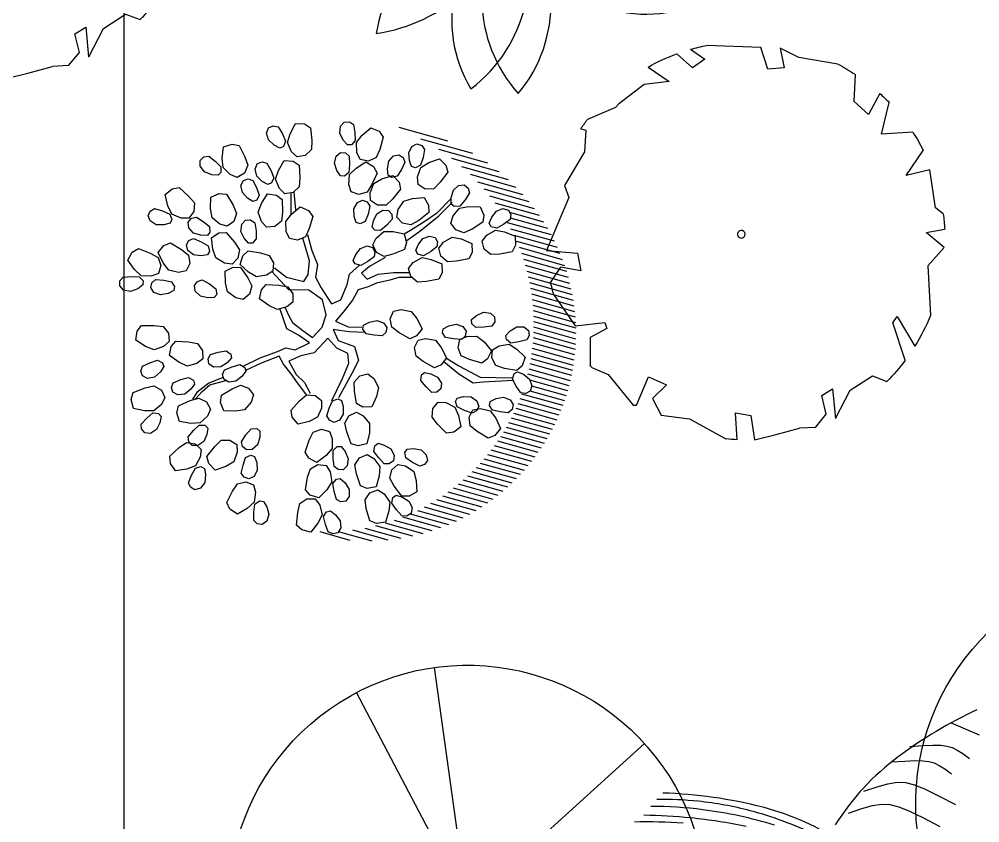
# Model space of a CAD drawing. Extents: x -809667 to 586099, y 3084146 to 3634412.
# Drawn here: x 381283.611 to 381287.028, y 3086182.908 to 3086185.769 of the extents above; entities that cross this region are included whole.
import ezdxf

# ---------------------------------------------------------------- set-up
doc = ezdxf.new("R2010")
doc.units = 0
doc.header["$LTSCALE"] = 0.5
doc.linetypes.add('CONTINOUS', pattern=[0])
doc.layers.get('0').update_dxf_attribs({"linetype": 'CONTINUOUS'})
for name, color, linetype in [('A-S-TREE', 95, 'CONTINUOUS'), ('DIM-箱柜', 3, 'CONTINUOUS'), ('TREE', 3, 'CONTINUOUS'), ('文字', 7, 'CONTINUOUS'), ('树', 3, 'CONTINUOUS'), ('树木', 94, 'CONTINUOUS')]:
    doc.layers.add(name, color=color, linetype=linetype)

# ---------------------------------------------------------------- blocks, each defined once
blk = doc.blocks.new('A$C46A015EA')
at = {"layer": '树', "color": 0, "linetype": 'Continuous'}
for centre, radius, start, end in [((1.328, 4.096), 1.969, 227.5644, 31.3305), ((0.798, 3.475), 1.995, 251.8163, 53.749), ((3.771, 4.188), 2.005, 153.4396, 313.5861), ((4.101, 3.626), 1.85, 126.1691, 303.0486), ((2.09, 4.411), 1.899, 199.3601, 10.491), ((4.644, 2.796), 2.077, 109.3184, 262.8778), ((0.796, 2.582), 1.783, 359.791, 92.4715), ((2.814, 4.682), 2.119, 188.6399, 263.6226), ((0.762, 1.899), 1.939, 297.0245, 103.8489), ((1.257, 1.36), 1.796, 310.7789, 134.4149), ((3.957, 1.204), 1.944, 51.9802, 218.2571), ((3.546, 0.815), 2.009, 38.8778, 198.6816), ((2.13, 0.326), 2.294, 10.2667, 147.1518)]:
    blk.add_arc(centre, radius, start, end, dxfattribs=at)
blk = doc.blocks.new('TREE1')
at = {"layer": 'A-S-TREE', "color": 0}
for p, q in [((-50, 23), (36, 4021)), ((-50, 23), (-3120, 2586)), ((-49, 22), (-3255, -2371)), ((-49, 23), (-2621, -3042)), ((-50, 23), (629, -3920)), ((-50, 23), (3590, -1636)), ((-50, 23), (3937, -304))]:
    blk.add_line(p, q, dxfattribs=at)
blk.add_ellipse((-50, 22), major_axis=(4000, 0), ratio=1, dxfattribs=at)
blk = doc.blocks.new('T-7')
at = {"layer": 'TREE', "color": 8, "ltscale": 200, "xscale": 0.4020618556701031, "yscale": 0.4020618556701031, "zscale": 0.4020618556701031, "rotation": 199.2879054791862}
blk.add_blockref('TREE1', (4.1, 110.4), dxfattribs=at)
blk = doc.blocks.new('*E54')
at = {"layer": 'TREE', "color": 0}
blk.add_ellipse((-2.37, 3.565), major_axis=(2.696, 1.394), ratio=1, start_param=0.518575, end_param=0.519414, dxfattribs=at)
blk = doc.blocks.new('A$C4C586FE1')
at = {"layer": 'TREE', "color": 0}
for p, q in [((1294, 2743), (1192.9, 2818.9)), ((1417.9, 2836.2), (1388.9, 2616.6)), ((1786.8, 2659.7), (1417.9, 2836.2)), ((1100.1, 2800.7), (873.4, 2660.3)), ((1261.1, 2599.4), (1294, 2743)), ((1875, 2685.7), (1786.8, 2659.7)), ((2107.7, 2532.3), (1875, 2685.7)), ((873.4, 2660.3), (885.1, 2448.8)), ((1388.9, 2616.6), (1261.1, 2599.4)), ((570, 2555.2), (514.1, 2441.5)), ((785.3, 2557.2), (585.3, 2566.4)), ((841.8, 2435.9), (785.3, 2557.2)), ((2260.8, 2515.8), (2107.7, 2532.3)), ((2272.6, 2551), (2260.8, 2515.8)), ((2410.9, 2296.6), (2336, 2500.2)), ((514.1, 2441.5), (288.4, 2275.8)), ((885.1, 2448.8), (841.8, 2435.9)), ((288.4, 2275.8), (287.5, 2250.5)), ((2434.2, 2275.2), (2410.9, 2296.6)), ((2564.8, 2085.9), (2434.2, 2275.2)), ((287.5, 2250.5), (483.5, 2157.2)), ((329.8, 2135.9), (208.1, 2079)), ((422.4, 2031.4), (329.8, 2135.9)), ((483.5, 2157.2), (422.4, 2031.4)), ((208.1, 2079), (170.6, 1878.4)), ((2577.2, 1905.4), (2564.8, 2085.9)), ((2688, 2051.3), (2577.2, 1905.4)), ((170.6, 1878.4), (15.6, 1628.2)), ((2666.2, 1735.2), (2771.9, 1843.1)), ((2724.5, 1645.7), (2666.2, 1735.2)), ((2799.1, 1743.9), (2724.5, 1645.7)), ((2787.7, 1243.8), (2821.3, 1628.8)), ((5.9, 1547.3), (197.8, 1550.3)), ((197.8, 1550.3), (173.3, 1443)), ((173.3, 1443), (0, 1424.7)), ((0, 1424.7), (27, 1278.9)), ((27, 1278.9), (66.8, 1102)), ((2631.6, 1201.9), (2787.7, 1243.8)), ((2635, 1085.7), (2631.6, 1201.9)), ((67, 987.7), (66.8, 1102)), ((2775.3, 1105.3), (2635, 1085.7)), ((2702, 977.7), (2775.3, 1105.3)), ((67, 987.7), (157.2, 906.4)), ((2642.7, 701.9), (2702, 977.7)), ((157.2, 906.4), (291.2, 931.2)), ((291.2, 931.2), (334.9, 852.4)), ((334.9, 852.4), (122.2, 842.3)), ((122.7, 841.2), (319.7, 727.5)), ((319.7, 727.5), (413.9, 564.3)), ((413.9, 564.3), (369.3, 463.8)), ((2274.5, 500.5), (2371.1, 598.9)), ((2371.1, 598.9), (2562.8, 580.2)), ((2418.9, 412.8), (2274.5, 500.5)), ((2129.9, 415.1), (2351.7, 350.2)), ((2132, 192.5), (2129.9, 415.1)), ((513.2, 326.3), (782.8, 401.8)), ((827.4, 368.4), (609.7, 253.1)), ((782.8, 401.8), (827.4, 368.4)), ((1825.7, 254.4), (1999.5, 124.4)), ((1858.7, 85.1), (1825.7, 254.4)), ((1175.5, 133.3), (821.4, 131.7)), ((1175.5, 133.3), (1301.7, 9.6)), ((1301.7, 9.6), (1413.5, 131.8)), ((1413.5, 131.8), (1432.3, 0)), ((1587.1, 58.5), (1858.7, 85.1)), ((1540.1, 5.2), (1587.1, 58.5))]:
    blk.add_line(p, q, dxfattribs=at)
at = {"layer": 'TREE', "color": 0, "extrusion": (0, 0, -1)}
for major_axis, start_param, end_param in [((1003, 1003), -1.011805, -0.945114), ((1003, 1003), -1.426629, -1.413216), ((1003, 1003), -0.139248, -0.081961), ((839.1, 1143.7), 0.475418, 0.633835), ((1003, 1003), 0.553886, 0.636541), ((1003, 1003), 4.017991, 4.075425), ((1003, 1003), 1.314933, 1.417635), ((839.5, 1143.4), 3.200433, 3.340883), ((1003, 1003), 1.573401, 1.638153), ((839.3, 1143.5), 2.942836, 3.115157), ((1003, 1003), 1.829101, 1.934165), ((1003, 1003), 2.270337, 2.346427)]:
    blk.add_ellipse((1418.5, 1418.4), major_axis=major_axis, ratio=1, start_param=start_param, end_param=end_param, dxfattribs=at)
at = {"layer": 'TREE', "color": 0, "linetype": 'Continuous'}
for start_param, end_param in [(0.01341, 3.155003), (3.155003, 6.296595)]:
    blk.add_ellipse((1466.4, 1447.2), major_axis=(19.2, 19.2), ratio=1, start_param=start_param, end_param=end_param, dxfattribs=at)
at = {"layer": 'TREE', "color": 8, "linetype": 'CONTINOUS', "extrusion": (0, 0, -1), "xscale": 467.4085850556439, "yscale": 467.4085850556439, "zscale": -467.4085850556439, "rotation": 278.9250190116231}
blk.add_blockref('*E54', (-2892.7, 65.8), dxfattribs=at)
blk = doc.blocks.new('紫薇')
at = {"color": 0}
for p, q in [((-70.2, 482.3), (-58.6, 485.6)), ((-58.6, 485.6), (-47.3, 481.3)), ((-76.8, 470.4), (-70.2, 482.3)), ((-74.5, 453.4), (-76.8, 470.4)), ((-47.3, 481.3), (-39.7, 463.3)), ((-39.7, 463.3), (-34.4, 444.7)), ((-21.4, 461), (-5.1, 483.2)), ((-5.1, 483.2), (16.1, 479.2)), ((16.1, 479.2), (29.3, 467.9)), ((29.3, 467.9), (28, 437.4)), ((101.2, 461.5), (111.7, 470.2)), ((111.7, 470.2), (123.7, 469.1)), ((123.7, 469.1), (132.7, 461)), ((-191, 425.6), (-183.9, 452.2)), ((-183.9, 452.2), (-162.6, 456.2)), ((-162.6, 456.2), (-146.2, 450.4)), ((-146.2, 450.4), (-136.4, 421.5)), ((-62.9, 439.1), (-74.5, 453.4)), ((-50.3, 430.2), (-62.9, 439.1)), ((-34.4, 444.7), (-41, 432.8)), ((-30.7, 440.8), (-21.4, 461)), ((-24.1, 417.5), (-30.7, 440.8)), ((97.2, 444.8), (101.2, 461.5)), ((102.9, 427.3), (97.2, 444.8)), ((133.3, 441.5), (131.5, 422.2)), ((132.7, 461), (133.3, 441.5)), ((149.5, 432.7), (172.7, 447.5)), ((172.7, 447.5), (191, 436.1)), ((-246, 414.4), (-244.2, 427.9)), ((-244.2, 427.9), (-234.5, 435.2)), ((-234.5, 435.2), (-222.4, 435.2)), ((-222.4, 435.2), (-208.9, 421.2)), ((-208.9, 421.2), (-197.2, 405.8)), ((-192.4, 403.4), (-191, 425.6)), ((-136.4, 421.5), (-132.4, 400.2)), ((-41, 432.8), (-50.3, 430.2)), ((-12.5, 403.2), (-24.1, 417.5)), ((24, 416.1), (7.4, 403.9)), ((28, 437.4), (24, 416.1)), ((111.4, 414.4), (102.9, 427.3)), ((131.5, 422.2), (121, 413.5)), ((131.3, 393.1), (133.5, 417.2)), ((133.5, 417.2), (149.5, 432.7)), ((199.3, 420.8), (187, 392.8)), ((191, 436.1), (199.3, 420.8)), ((-237.8, 399.4), (-246, 414.4)), ((-221.8, 390.3), (-237.8, 399.4)), ((-197.2, 405.8), (-199.1, 392.3)), ((-177.8, 384.1), (-192.4, 403.4)), ((-132.4, 400.2), (-143.5, 382.8)), ((-105.3, 369.5), (-91, 393)), ((-91, 393), (-69.5, 390.8)), ((7.4, 403.9), (-12.5, 403.2)), ((30, 383.1), (34.5, 399.6)), ((34.5, 399.6), (45.2, 408)), ((45.2, 408), (57.2, 406.6)), ((57.2, 406.6), (65.9, 398.2)), ((65.9, 398.2), (66, 378.7)), ((121, 413.5), (111.4, 414.4)), ((136.9, 375.6), (131.3, 393.1)), ((187, 392.8), (175.6, 374.5)), ((264, 388.8), (276.9, 393.2)), ((276.9, 393.2), (287.8, 387.8)), ((-339.3, 358.8), (-320.9, 370.1)), ((-320.9, 370.1), (-303.5, 370.7)), ((-303.5, 370.7), (-283.9, 347.2)), ((-206.8, 386.5), (-221.8, 390.3)), ((-199.1, 392.3), (-206.8, 386.5)), ((-161.8, 375), (-177.8, 384.1)), ((-167.8, 367.2), (-156.5, 371.5)), ((-143.5, 382.8), (-161.8, 375)), ((-156.5, 371.5), (-144.9, 368.2)), ((-112.8, 348.5), (-105.3, 369.5)), ((-69.5, 390.8), (-55.3, 380.7)), ((-55.3, 380.7), (-54, 350.1)), ((-19.8, 365.4), (-14.5, 381.6)), ((-14.5, 381.6), (-3.3, 389.5)), ((-3.3, 389.5), (8.6, 387.4)), ((8.6, 387.4), (16.8, 378.5)), ((16.8, 378.5), (15.9, 359.1)), ((35.2, 365.4), (30, 383.1)), ((66, 378.7), (63.7, 359.5)), ((65.5, 354.4), (81.9, 369.5)), ((81.9, 369.5), (105.5, 383.7)), ((105.5, 383.7), (123.5, 371.7)), ((123.5, 371.7), (131.4, 356.2)), ((155.7, 369), (136.9, 375.6)), ((175.6, 374.5), (155.7, 369)), ((253.2, 356.4), (254.3, 374.8)), ((254.3, 374.8), (264, 388.8)), ((293.2, 377), (286.7, 358.6)), ((287.8, 387.8), (293.2, 377)), ((-336.4, 331.4), (-339.3, 358.8)), ((-283.9, 347.2), (-272.6, 328.8)), ((-266.9, 338.9), (-246.8, 347)), ((-246.8, 347), (-229.6, 344.6)), ((-173.4, 354.8), (-167.8, 367.2)), ((-169.6, 338.1), (-173.4, 354.8)), ((-144.9, 368.2), (-135.8, 350.9)), ((-135.8, 350.9), (-128.9, 332.9)), ((-104.3, 325.9), (-112.8, 348.5)), ((-54, 350.1), (-56.2, 328.6)), ((-15.6, 347.5), (-19.8, 365.4)), ((-8.2, 333.9), (-15.6, 347.5)), ((15.9, 359.1), (12.5, 340)), ((43.3, 352.3), (35.2, 365.4)), ((52.9, 351.1), (43.3, 352.3)), ((63.7, 359.5), (52.9, 351.1)), ((62.6, 330.5), (65.5, 354.4)), ((131.4, 356.2), (118.3, 328.6)), ((256.5, 341.3), (253.2, 356.4)), ((286.7, 358.6), (278.1, 341.3)), ((298.6, 344.6), (325.6, 350)), ((325.6, 350), (338.6, 332.8)), ((-386.7, 314.3), (-380.4, 324.6)), ((-380.4, 324.6), (-369.1, 329)), ((-369.1, 329), (-351.4, 320.9)), ((-329.6, 310.2), (-336.4, 331.4)), ((-272.6, 328.8), (-276.6, 308.6)), ((-268.6, 311.4), (-266.9, 338.9)), ((-229.6, 344.6), (-214.3, 318.1)), ((-198.5, 321.8), (-188, 327.9)), ((-188, 327.9), (-176, 326.4)), ((-176, 326.4), (-164.3, 310.9)), ((-156.9, 324.8), (-169.6, 338.1)), ((-143.5, 317), (-156.9, 324.8)), ((-128.9, 332.9), (-134.5, 320.4)), ((-91.5, 312.7), (-104.3, 325.9)), ((-56.2, 328.6), (-71.7, 315)), ((1.3, 332.2), (-8.2, 333.9)), ((12.5, 340), (1.3, 332.2)), ((7.1, 320), (31.4, 332.9)), ((31.4, 332.9), (48.8, 320)), ((67.7, 312.8), (62.6, 330.5)), ((118.3, 328.6), (106.4, 310.5)), ((208.1, 318.7), (219.7, 331.2)), ((219.7, 331.2), (233.1, 333.7)), ((233.1, 333.7), (243, 326.8)), ((243, 326.8), (246.9, 315.4)), ((265.1, 337), (256.5, 341.3)), ((278.1, 341.3), (265.1, 337)), ((267.3, 314.3), (278.1, 335.9)), ((278.1, 335.9), (298.6, 344.6)), ((338.6, 332.8), (340.8, 315.5)), ((-383.6, 301), (-386.7, 314.3)), ((-370.5, 290.1), (-383.6, 301)), ((-351.4, 320.9), (-335, 310.7)), ((-335, 310.7), (-331.9, 297.4)), ((-309.1, 297.5), (-329.6, 310.2)), ((-276.6, 308.6), (-290.9, 294.7)), ((-265.6, 289.4), (-268.6, 311.4)), ((-214.3, 318.1), (-206.2, 298.1)), ((-202, 308.6), (-198.5, 321.8)), ((-195.6, 292.8), (-202, 308.6)), ((-164.3, 310.9), (-154.6, 294.1)), ((-148.4, 281.7), (-138, 307.2)), ((-134.5, 320.4), (-143.5, 317)), ((-138, 307.2), (-116.5, 308.5)), ((-116.5, 308.5), (-100.8, 300.8)), ((-100.8, 300.8), (-94.7, 270.8)), ((-71.7, 315), (-91.5, 312.7)), ((-58.6, 299.7), (-45.6, 303.9)), ((-45.6, 303.9), (-34.9, 298.4)), ((-14.3, 282.1), (-10.1, 305.9)), ((-10.1, 305.9), (7.1, 320)), ((55.8, 304.1), (41.2, 277.2)), ((48.8, 320), (55.8, 304.1)), ((57.6, 263.9), (81.7, 307.4)), ((86.3, 305.7), (67.7, 312.8)), ((72.1, 266.3), (89, 305)), ((106.4, 310.5), (86.3, 305.7)), ((204.4, 300.6), (208.1, 318.7)), ((205.5, 285.2), (204.4, 300.6)), ((246.9, 315.4), (237.9, 298.1)), ((266.3, 295.9), (267.3, 314.3)), ((340.8, 315.5), (319.2, 293.8)), ((471.3, 230.6), (385.3, 316.6)), ((-352.3, 287.3), (-370.5, 290.1)), ((-336.9, 289.2), (-352.3, 287.3)), ((-331.9, 297.4), (-336.9, 289.2)), ((-323.6, 274.2), (-315.6, 283.2)), ((-315.6, 283.2), (-303.8, 285.6)), ((-290.9, 294.7), (-309.1, 297.5)), ((-303.8, 285.6), (-287.7, 274.6)), ((-247.5, 273.4), (-265.6, 289.4)), ((-213.6, 278.8), (-230, 267.6)), ((-206.2, 298.1), (-213.6, 278.8)), ((-180.9, 281.8), (-195.6, 292.8)), ((-166.5, 276.1), (-180.9, 281.8)), ((-158.1, 280.9), (-166.5, 276.1)), ((-154.6, 294.1), (-158.1, 280.9)), ((-152.5, 259.8), (-148.4, 281.7)), ((-69.8, 267.4), (-68.5, 285.8)), ((-68.5, 285.8), (-58.6, 299.7)), ((-29.6, 287.6), (-36.2, 269.2)), ((-34.9, 298.4), (-29.6, 287.6)), ((-10.1, 264.1), (-14.3, 282.1)), ((41.2, 277.2), (28.4, 259.8)), ((213.5, 279.7), (205.5, 285.2)), ((226.9, 282.2), (213.5, 279.7)), ((226.1, 276.8), (247.7, 282.5)), ((237.9, 298.1), (226.9, 282.2)), ((247.7, 282.5), (275.2, 284.1)), ((281.4, 283), (266.3, 295.9)), ((275.2, 284.1), (285.6, 265.2)), ((301.9, 280.8), (281.4, 283)), ((319.2, 293.8), (301.9, 280.8)), ((-322.8, 260.5), (-323.6, 274.2)), ((-311.7, 247.5), (-322.8, 260.5)), ((-287.7, 274.6), (-273.2, 261.8)), ((-273.2, 261.8), (-272.4, 248.1)), ((-230, 267.6), (-247.5, 273.4)), ((-140.4, 238.8), (-152.5, 259.8)), ((-94.7, 270.8), (-93.4, 249.2)), ((-66.7, 252.3), (-69.8, 267.4)), ((-36.2, 269.2), (-45.1, 252)), ((8.1, 256), (-10.1, 264.1)), ((28.4, 259.8), (8.1, 256)), ((26, 232.4), (37.1, 253.9)), ((37.1, 253.9), (57.7, 262.3)), ((57.7, 262.3), (84.7, 267.5)), ((84.7, 267.5), (97.5, 250)), ((208.8, 238.9), (212.4, 256.9)), ((212.4, 256.9), (226.1, 276.8)), ((285.6, 265.2), (285.3, 247.7)), ((312.1, 244.3), (323.7, 258.6)), ((323.7, 258.6), (339.8, 264.3)), ((339.8, 264.3), (352.8, 260.3)), ((352.8, 260.3), (358.4, 249.6)), ((375.4, 252.7), (389.5, 262.3)), ((389.5, 262.3), (403.2, 261.7)), ((403.2, 261.7), (411.3, 252.8)), ((508.8, 175.5), (417.1, 267.1)), ((-294.2, 241.7), (-311.7, 247.5)), ((-278.8, 240.9), (-294.2, 241.7)), ((-272.4, 248.1), (-278.8, 240.9)), ((-229.5, 227.1), (-218.5, 232.1)), ((-218.5, 232.1), (-206.7, 229.5)), ((-125.7, 227.8), (-140.4, 238.8)), ((-106.5, 233.3), (-125.7, 227.8)), ((-109.1, 217.7), (-93.4, 232.5)), ((-93.4, 249.2), (-106.5, 233.3)), ((-93.4, 232.5), (-76.5, 236.6)), ((-76.5, 236.6), (-52.5, 217.6)), ((-58.1, 247.8), (-66.7, 252.3)), ((-45.1, 252), (-58.1, 247.8)), ((24.8, 214), (26, 232.4)), ((99.5, 232.7), (77.7, 211.3)), ((97.5, 250), (99.5, 232.7)), ((221.9, 223.9), (208.8, 238.9)), ((285.3, 247.7), (260.9, 229.4)), ((305.9, 230.1), (312.1, 244.3)), ((356.5, 237.6), (340.5, 226.5)), ((358.4, 249.6), (356.5, 237.6)), ((365.4, 220.7), (367.8, 235.9)), ((367.8, 235.9), (375.4, 252.7)), ((412.5, 240.7), (399.8, 225.9)), ((411.3, 252.8), (412.5, 240.7)), ((-234.4, 214.4), (-229.5, 227.1)), ((-229.6, 197.9), (-234.4, 214.4)), ((-206.7, 229.5), (-196.6, 212.8)), ((-196.6, 212.8), (-188.6, 195.2)), ((-161.3, 196.3), (-148.4, 220.6)), ((-148.4, 220.6), (-126.8, 219.8)), ((-126.8, 219.8), (-112, 210.5)), ((-112, 210.5), (-108.9, 180.1)), ((-100.6, 191.5), (-109.1, 217.7)), ((-52.5, 217.6), (-37.7, 202)), ((39.8, 200.9), (24.8, 214)), ((77.7, 211.3), (60.3, 198.5)), ((194.8, 200.1), (209.3, 209.1)), ((209.3, 209.1), (222.9, 207.9)), ((241.9, 218.9), (221.9, 223.9)), ((222.9, 207.9), (230.7, 198.7)), ((239.6, 197.9), (247.9, 214.3)), ((260.9, 229.4), (241.9, 218.9)), ((247.9, 214.3), (266.4, 229.8)), ((266.4, 229.8), (288.7, 229.6)), ((288.7, 229.6), (315.6, 223.8)), ((310.3, 221.6), (305.9, 230.1)), ((323.4, 217.5), (310.3, 221.6)), ((315.6, 223.8), (320.6, 202.8)), ((340.5, 226.5), (323.4, 217.5)), ((371.9, 213.5), (365.4, 220.7)), ((365.7, 191.6), (383.6, 207.9)), ((385.5, 212.9), (371.9, 213.5)), ((383.6, 207.9), (405.9, 208.5)), ((399.8, 225.9), (385.5, 212.9)), ((405.9, 208.5), (433, 203.9)), ((528.7, 137.8), (442.7, 223.9)), ((-416.7, 181.7), (-403.6, 198.9)), ((-403.6, 198.9), (-387.6, 205.8)), ((-387.6, 205.8), (-360.8, 190.9)), ((-360.8, 190.9), (-343.6, 177.9)), ((-216, 185.5), (-229.6, 197.9)), ((-202.3, 178.5), (-216, 185.5)), ((-188.6, 195.2), (-193.5, 182.4)), ((-167.5, 174.9), (-161.3, 196.3)), ((-89.7, 172.1), (-100.6, 191.5)), ((-37.7, 202), (-37.5, 181.3)), ((60.3, 198.5), (39.8, 200.9)), ((40.7, 143.1), (52.7, 198.7)), ((67.2, 201.1), (57.6, 162.4)), ((186.5, 183.7), (194.8, 200.1)), ((231.3, 186.6), (218.1, 172.4)), ((230.7, 198.7), (231.3, 186.6)), ((248.3, 180), (239.6, 197.9)), ((315.7, 186.1), (287.3, 174.9)), ((320.6, 202.8), (315.7, 186.1)), ((358.1, 174.8), (365.7, 191.6)), ((433, 203.9), (438.9, 183.1)), ((542.3, 106.5), (458.9, 190)), ((-404, 157.2), (-416.7, 181.7)), ((-343.6, 177.9), (-340, 157.6)), ((-193.5, 182.4), (-202.3, 178.5)), ((-157.6, 152.9), (-167.5, 174.9)), ((-108.9, 180.1), (-109.8, 158.5)), ((-67, 163.8), (-89.7, 172.1)), ((-48.6, 164.8), (-67, 163.8)), ((-36.7, 106.9), (-51.2, 164.9)), ((-37.5, 181.3), (-48.6, 164.8)), ((-41.5, 169.7), (-27, 135.9)), ((57.6, 162.4), (52.7, 126.2)), ((183.4, 168.5), (186.5, 183.7)), ((189.7, 161.1), (183.4, 168.5)), ((218.1, 172.4), (203.3, 159.9)), ((221.6, 151.8), (236.8, 162.3)), ((236.8, 162.3), (253.8, 163.3)), ((266.3, 169.8), (248.3, 180)), ((253.8, 163.3), (265.2, 155.7)), ((287.3, 174.9), (266.3, 169.8)), ((367.5, 157.3), (358.1, 174.8)), ((434.7, 166.2), (406.7, 153.8)), ((438.9, 183.1), (434.7, 166.2)), ((-390.1, 139.9), (-404, 157.2)), ((-366.3, 135.4), (-390.1, 139.9)), ((-348.3, 139.4), (-366.3, 135.4)), ((-340, 157.6), (-348.3, 139.4)), ((-144, 140.4), (-157.6, 152.9)), ((-124.4, 144), (-144, 140.4)), ((-109.8, 158.5), (-124.4, 144)), ((-108.8, 122.6), (-94.6, 139)), ((-94.6, 139), (-78.2, 144.7)), ((-78.2, 144.7), (-52.5, 128.2)), ((21.3, 116.5), (40.7, 143.1)), ((203.3, 159.9), (189.7, 161.1)), ((211.7, 140), (221.6, 151.8)), ((213.6, 130.5), (211.7, 140)), ((267.6, 143.9), (262.4, 133)), ((265.2, 155.7), (267.6, 143.9)), ((275.1, 132.1), (286.8, 146.4)), ((286.8, 146.4), (308.2, 157.6)), ((308.2, 157.6), (329.9, 152.6)), ((329.9, 152.6), (355, 141.2)), ((355, 141.2), (355.4, 119.6)), ((385.9, 147.9), (367.5, 157.3)), ((406.7, 153.8), (385.9, 147.9)), ((552.4, 78.8), (470.5, 160.7)), ((-442.6, 110.8), (-433.7, 119)), ((-433.7, 119), (-414.3, 117.8)), ((-414.3, 117.8), (-395.3, 114.2)), ((-364.4, 110.1), (-350.4, 126.5)), ((-350.4, 126.5), (-334, 132.4)), ((-334, 132.4), (-308.2, 116.1)), ((-308.2, 116.1), (-291.7, 102.1)), ((-97.7, 97.4), (-108.8, 122.6)), ((-52.5, 128.2), (-36.1, 114.1)), ((-27, 135.9), (4.4, 106.9)), ((4.4, 106.9), (21.3, 116.5)), ((52.7, 126.2), (33.4, 102.1)), ((206.7, 112.4), (230.4, 117.2)), ((225, 122.9), (213.6, 130.5)), ((244, 126.8), (225, 122.9)), ((230.4, 117.2), (249.9, 106.4)), ((262.4, 133), (244, 126.8)), ((279.8, 112.7), (275.1, 132.1)), ((355.4, 119.6), (347, 104.3)), ((411.8, 108.8), (424.9, 121.7)), ((424.9, 121.7), (441.6, 125.6)), ((441.6, 125.6), (454.1, 120)), ((454.1, 120), (458.5, 108.8)), ((559.9, 53.6), (479.1, 134.4)), ((-444.8, 98.9), (-442.6, 110.8)), ((-437.1, 87.7), (-444.8, 98.9)), ((-389.3, 93.5), (-403, 86.2)), ((-395.3, 114.2), (-387.5, 103)), ((-387.5, 103), (-389.3, 93.5)), ((-353.2, 84.9), (-364.4, 110.1)), ((-291.7, 102.1), (-289.3, 81.6)), ((-84.9, 79.2), (-97.7, 97.4)), ((-33.9, 93.6), (-43.3, 76)), ((4.4, 82.7), (-36.7, 106.9)), ((-36.1, 114.1), (-33.9, 93.6)), ((33.4, 102.1), (33.4, 73.1)), ((132.5, 92.4), (144.6, 102.1)), ((132.5, 82.7), (132.5, 92.4)), ((144.6, 102.1), (161.5, 109.3)), ((161.5, 109.3), (178.4, 106.9)), ((178.4, 106.9), (188.1, 97.2)), ((188.1, 97.2), (188.1, 85.1)), ((190.7, 82.1), (191.6, 102)), ((191.6, 102), (206.7, 112.4)), ((249.9, 106.4), (270.8, 88.4)), ((295.2, 99), (279.8, 112.7)), ((316.8, 99.4), (295.2, 99)), ((347, 104.3), (316.8, 99.4)), ((362.1, 92.4), (328.3, 90)), ((410.5, 106.9), (362.1, 92.4)), ((364.5, 85.1), (408, 97.2)), ((404, 95.4), (411.8, 108.8)), ((407.5, 86.4), (404, 95.4)), ((455.2, 97.1), (438, 87.9)), ((458.5, 108.8), (455.2, 97.1)), ((565.7, 30.2), (485.7, 110.1)), ((-496.5, 62.5), (-484, 74.7)), ((-484, 74.7), (-453.7, 70.5)), ((-453.7, 70.5), (-432.9, 64.6)), ((-420.9, 82.2), (-437.1, 87.7)), ((-403, 86.2), (-420.9, 82.2)), ((-340.2, 66.8), (-353.2, 84.9)), ((-289.3, 81.6), (-298.6, 64)), ((-87.5, 27.2), (-77.8, 77.9)), ((-61.5, 73.2), (-84.9, 79.2)), ((-65.7, 75.5), (-68.1, 48.9)), ((-43.3, 76), (-61.5, 73.2)), ((21.3, 46.5), (4.4, 82.7)), ((33.4, 73.1), (35.8, 27.2)), ((108.3, 68.2), (139.8, 75.5)), ((142.2, 73.1), (132.5, 82.7)), ((161.5, 73.1), (142.2, 73.1)), ((180.8, 75.5), (161.5, 73.1)), ((188.1, 85.1), (180.8, 75.5)), ((201.6, 64.6), (190.7, 82.1)), ((270.8, 88.4), (265.1, 67.5)), ((265.4, 70.7), (306.5, 75.5)), ((287.2, 87.6), (270.3, 87.6)), ((328.3, 90), (287.2, 87.6)), ((306.5, 75.5), (364.5, 85.1)), ((393.8, 68.2), (416.4, 76.9)), ((420, 80.9), (407.5, 86.4)), ((416.4, 76.9), (437.4, 69.5)), ((438, 87.9), (420, 80.9)), ((437.4, 69.5), (461, 55.4)), ((570, 8.1), (490.7, 87.5)), ((-502.4, 41.7), (-496.5, 62.5)), ((-432.9, 64.6), (-422.2, 46.9)), ((-422.2, 46.9), (-423.5, 27)), ((-397.8, 40.7), (-388.5, 48.4)), ((-388.5, 48.4), (-369.1, 46.1)), ((-316.8, 61), (-340.2, 66.8)), ((-298.6, 64), (-316.8, 61)), ((-291.5, 46.1), (-287.4, 57.4)), ((-287.4, 57.4), (-277.3, 64)), ((-277.3, 64), (-258.3, 59.7)), ((-258.3, 59.7), (-240.1, 53.1)), ((-240.1, 53.1), (-234.3, 40.7)), ((-68.1, 48.9), (-68.1, 34.4)), ((11.6, 10.3), (21.3, 46.5)), ((60, 24.8), (91.4, 48.9)), ((91.4, 48.9), (108.3, 68.2)), ((159.1, 61), (134.9, 56.2)), ((134.9, 56.2), (139.8, 36.8)), ((202.6, 61), (159.1, 61)), ((222.5, 58.9), (201.6, 64.6)), ((252.8, 55.2), (222.5, 58.9)), ((265.1, 67.5), (252.8, 55.2)), ((275.1, 39.3), (287.2, 48.9)), ((287.2, 48.9), (304.1, 56.2)), ((304.1, 56.2), (321, 53.7)), ((321, 53.7), (330.7, 44.1)), ((380.7, 55.3), (393.8, 68.2)), ((383.1, 35.6), (380.7, 55.3)), ((461, 55.4), (459, 33.9)), ((573.2, -12.7), (494.4, 66.1)), ((-481.8, 23.5), (-502.4, 41.7)), ((-462.5, 12.3), (-481.8, 23.5)), ((-423.5, 27), (-438.8, 16.8)), ((-400.7, 29), (-397.8, 40.7)), ((-393.6, 17.3), (-400.7, 29)), ((-369.1, 46.1), (-350.3, 41.4)), ((-350.3, 41.4), (-343.3, 29.7)), ((-343.3, 29.7), (-345.6, 20.4)), ((-285.7, 33.7), (-291.5, 46.1)), ((-270.7, 25.6), (-285.7, 33.7)), ((-252.3, 26.7), (-270.7, 25.6)), ((-237.6, 31.6), (-252.3, 26.7)), ((-234.3, 40.7), (-237.6, 31.6)), ((-70.5, 0.6), (-87.5, 27.2)), ((-68.1, 34.4), (-56, 5.4)), ((35.8, 27.2), (60, 24.8)), ((108.3, 24.8), (84.2, 10.3)), ((132.5, 19.9), (108.3, 24.8)), ((139.8, 36.8), (168.8, 34.4)), ((168.8, 34.4), (202.6, 19.9)), ((275.1, 29.6), (275.1, 39.3)), ((284.8, 19.9), (275.1, 29.6)), ((330.7, 32), (323.4, 22.3)), ((325.9, 17.5), (342.8, 24.8)), ((330.7, 44.1), (330.7, 32)), ((342.8, 24.8), (367, 24.8)), ((367, 24.8), (383.9, 10.3)), ((396.9, 20.2), (383.1, 35.6)), ((459, 33.9), (448.9, 19.6)), ((473.3, 19.9), (490.2, 27.2)), ((490.2, 27.2), (507.1, 24.8)), ((575.4, -32.6), (497, 45.8)), ((499.2, 25.9), (498.8, 26.3)), ((507.1, 24.8), (516.8, 15.1)), ((-504.4, -0.4), (-485.8, 5.5)), ((-485.8, 5.5), (-466.8, 9.1)), ((-466.8, 9.1), (-455.5, 1.4)), ((-438.8, 16.8), (-462.5, 12.3)), ((-455.5, 1.4), (-453.8, -8.1)), ((-377.8, 10.9), (-393.6, 17.3)), ((-359.6, 13.9), (-377.8, 10.9)), ((-350.9, 0.6), (-367.8, -9.1)), ((-345.6, 20.4), (-359.6, 13.9)), ((-314.7, 5.4), (-350.9, 0.6)), ((-338.8, -4.2), (-314.7, 0.6)), ((-278.4, 0.6), (-314.7, 5.4)), ((-314.7, 0.6), (-276, -9.1)), ((-278.4, -4.1), (-275.5, 7.6)), ((-275.5, 7.6), (-266.1, 15.2)), ((-266.1, 15.2), (-246.7, 12.7)), ((-246.7, 12.7), (-228, 8)), ((-228, 8), (-221, -3.8)), ((-222.8, 0.6), (-176.9, -1.8)), ((-56, -28.4), (-70.5, 0.6)), ((-56, 5.4), (-43.9, -21.1)), ((-11.6, -10.3), (11.6, 10.3)), ((84.2, 10.3), (50.3, -4.2)), ((154.3, 17.5), (132.5, 19.9)), ((185.7, 7.9), (154.3, 17.5)), ((207.4, 3), (185.7, 7.9)), ((202.6, 19.9), (236.4, 0.6)), ((234, -11.5), (207.4, 3)), ((234, -9.1), (238.9, 10.3)), ((238.9, 10.3), (255.8, 17.5)), ((255.8, 17.5), (279.9, 17.5)), ((279.9, 17.5), (296.9, 3)), ((304.1, 19.9), (284.8, 19.9)), ((296.9, 3), (313.8, -18.7)), ((323.4, 22.3), (304.1, 19.9)), ((321, -1.8), (325.9, 17.5)), ((383.9, 10.3), (400.8, -11.5)), ((418.4, 18.1), (396.9, 20.2)), ((448.9, 19.6), (418.4, 18.1)), ((461.2, 10.3), (473.3, 19.9)), ((461.2, 0.6), (461.2, 10.3)), ((470.9, -9.1), (461.2, 0.6)), ((516.8, 3), (509.6, -6.6)), ((516.8, 15.1), (516.8, 3)), ((576.7, -51.6), (516.8, 8.3)), ((-509.7, -11.2), (-504.4, -0.4)), ((-507.5, -23.1), (-509.7, -11.2)), ((-463.9, -19.9), (-479.2, -30.1)), ((-453.8, -8.1), (-463.9, -19.9)), ((-421.5, -40.4), (-416.8, -19.3)), ((-416.8, -19.3), (-405, -6.5)), ((-405, -6.5), (-374.5, -8.9)), ((-374.5, -8.9), (-353.4, -13.7)), ((-360.6, -11.5), (-338.8, -4.2)), ((-353.4, -13.7), (-341.8, -30.7)), ((-271.5, -15.9), (-278.4, -4.1)), ((-255.7, -22.4), (-271.5, -15.9)), ((-237.5, -19.5), (-255.7, -22.4)), ((-223.4, -13.2), (-237.5, -19.5)), ((-221, -3.8), (-223.4, -13.2)), ((-181.7, -13.9), (-222.8, -11.5)), ((-135.8, -21.1), (-181.7, -13.9)), ((-176.9, -1.8), (-133.4, -9.1)), ((-135.8, -42.9), (-135.8, -21.1)), ((-133.4, -9.1), (-111.6, -11.5)), ((-111.6, -11.5), (-94.7, -26)), ((-43.9, -21.1), (-11.6, -10.3)), ((50.3, -4.2), (23.7, -13.9)), ((23.7, -13.9), (43.1, -40.5)), ((241.3, -28.4), (234, -9.1)), ((313.8, -18.7), (304.1, -38)), ((328.3, -21.1), (321, -1.8)), ((347.6, -30.8), (328.3, -21.1)), ((400.8, -11.5), (391.1, -30.8)), ((420.1, -38), (425, -18.7)), ((425, -18.7), (441.9, -11.5)), ((441.9, -11.5), (466.1, -11.5)), ((466.1, -11.5), (483, -26)), ((490.2, -9.1), (470.9, -9.1)), ((509.6, -6.6), (490.2, -9.1)), ((577.3, -87.5), (500, -10.2)), ((577.3, -69.9), (511.5, -4.1)), ((-496.2, -30.8), (-507.5, -23.1)), ((-479.2, -30.1), (-496.2, -30.8)), ((-399.9, -57.5), (-421.5, -40.4)), ((-341.8, -30.7), (-341.9, -50.6)), ((-313, -48.7), (-302.7, -34.6)), ((-302.7, -34.6), (-272.1, -33.8)), ((-272.1, -33.8), (-250.7, -36.3)), ((-250.7, -36.3), (-237.3, -51.9)), ((-131, -71.9), (-135.8, -42.9)), ((-121.3, -42.9), (-121.3, -79.1)), ((-89.9, -45.3), (-121.3, -42.9)), ((-94.7, -26), (-56, -28.4)), ((-58.4, -55), (-89.9, -45.3)), ((-12.5, -40.5), (-58.4, -55)), ((-5.3, -71.9), (-12.5, -40.5)), ((9.2, -28.4), (6.8, -57.4)), ((21.3, -38), (9.2, -28.4)), ((40.7, -52.5), (21.3, -38)), ((43.1, -40.5), (72.1, -57.4)), ((260.6, -38), (241.3, -28.4)), ((289.6, -47.7), (260.6, -38)), ((304.1, -38), (289.6, -47.7)), ((376.6, -40.5), (347.6, -30.8)), ((391.1, -30.8), (376.6, -40.5)), ((427.4, -57.4), (420.1, -38)), ((483, -26), (499.9, -47.7)), ((575.5, -121), (498.7, -44.3)), ((576.6, -104.5), (499.6, -27.5)), ((-380, -67.5), (-399.9, -57.5)), ((-356.5, -61.7), (-380, -67.5)), ((-341.9, -50.6), (-356.5, -61.7)), ((-315.5, -70.1), (-313, -48.7)), ((-237.3, -51.9), (-235.2, -71.8)), ((6.8, -57.4), (33.4, -88.8)), ((72.1, -71.9), (40.7, -52.5)), ((71.7, -62.6), (77.9, -55.2)), ((72.9, -76.2), (71.7, -62.6)), ((77.9, -55.2), (93.4, -55.6)), ((93.4, -55.6), (111, -60.9)), ((111, -60.9), (122.4, -73.6)), ((141.1, -73), (157.2, -61.4)), ((157.2, -61.4), (174.8, -66.7)), ((174.8, -66.7), (193.3, -82.2)), ((446.7, -67), (427.4, -57.4)), ((475.7, -76.7), (446.7, -67)), ((490.2, -67), (475.7, -76.7)), ((499.9, -47.7), (490.2, -67)), ((573.8, -137.1), (497.3, -60.6)), ((-425.8, -93.7), (-421.1, -82.6)), ((-421.1, -82.6), (-402.9, -75.6)), ((-402.9, -75.6), (-384.1, -71)), ((-384.1, -71), (-372.4, -78)), ((-370.1, -87.4), (-379.5, -99.7)), ((-372.4, -78), (-370.1, -87.4)), ((-292.2, -84.8), (-315.5, -70.1)), ((-271.3, -92.6), (-292.2, -84.8)), ((-248.6, -84.4), (-271.3, -92.6)), ((-235.2, -71.8), (-248.6, -84.4)), ((-128.5, -98.4), (-131, -71.9)), ((-121.3, -79.1), (-114, -105.7)), ((11.6, -96), (-5.3, -71.9)), ((33.4, -88.8), (26.1, -122.6)), ((87.7, -88.7), (72.9, -76.2)), ((104.1, -99.2), (87.7, -88.7)), ((123.6, -87.2), (115.8, -96.5)), ((122.4, -73.6), (123.6, -87.2)), ((134.2, -92.5), (141.1, -73)), ((193.3, -82.2), (197, -104.2)), ((569.1, -167.7), (493.1, -91.7)), ((571.7, -152.6), (495.4, -76.3)), ((-490, -117.5), (-482.8, -101.7)), ((-482.8, -101.7), (-453, -94.6)), ((-453, -94.6), (-431.5, -92.7)), ((-431.5, -92.7), (-415.2, -105.3)), ((-422.9, -105.4), (-425.8, -93.7)), ((-411.2, -112.5), (-422.9, -105.4)), ((-415.2, -105.3), (-409.1, -124.3)), ((-394.2, -110.8), (-411.2, -112.5)), ((-379.5, -99.7), (-394.2, -110.8)), ((-123.7, -134.7), (-128.5, -98.4)), ((-114, -105.7), (-114, -134.7)), ((2, -117.8), (11.6, -96)), ((115.8, -96.5), (104.1, -99.2)), ((142.8, -112.3), (134.2, -92.5)), ((158.8, -138.4), (142.8, -112.3)), ((197, -104.2), (196, -131.7)), ((566.2, -182.5), (490.3, -106.6)), ((-488.1, -139.1), (-490, -117.5)), ((-409.1, -124.3), (-419.7, -139.3)), ((-405.2, -146.2), (-377.1, -134.2)), ((-377.1, -134.2), (-356.2, -128.6)), ((-356.2, -128.6), (-338, -138.3)), ((-338, -138.3), (-328.8, -156)), ((-174.5, -147.9), (-145.5, -138.1)), ((-145.5, -138.1), (-124.3, -134.2)), ((-124.3, -134.2), (-106.8, -145.2)), ((4.4, -137.1), (-60.9, -178.1)), ((-29.4, -141.9), (2, -117.8)), ((26.1, -122.6), (4.4, -137.1)), ((176.1, -140.3), (158.8, -138.4)), ((196, -131.7), (176.1, -140.3)), ((559.2, -210.9), (483.7, -135.3)), ((562.9, -196.8), (487.2, -121.1)), ((-462.2, -148.6), (-488.1, -139.1)), ((-440.2, -152.1), (-462.2, -148.6)), ((-459.5, -166.8), (-443.1, -156.6)), ((-443.1, -156.6), (-429.8, -159.8)), ((-419.7, -139.3), (-440.2, -152.1)), ((-429.8, -159.8), (-424.7, -168)), ((-409.7, -163.1), (-405.2, -146.2)), ((-328.8, -156), (-336.6, -172.6)), ((-318.9, -167.1), (-315.4, -155.5)), ((-315.4, -155.5), (-298, -146.6)), ((-298, -146.6), (-279.9, -140)), ((-279.9, -140), (-267.5, -145.8)), ((-264.2, -154.9), (-272.2, -168.1)), ((-267.5, -145.8), (-264.2, -154.9)), ((-180.2, -164.4), (-174.5, -147.9)), ((-106.8, -145.2), (-99, -163.5)), ((-77.8, -175.7), (-29.4, -141.9)), ((-9.2, -163.5), (10.3, -156.7)), ((10.3, -156.7), (29.5, -162)), ((158, -162.4), (174.1, -150.7)), ((174.1, -150.7), (191.7, -156)), ((191.7, -156), (210.2, -171.6)), ((233.6, -164.1), (239.8, -156.7)), ((239.8, -156.7), (255.3, -157)), ((255.3, -157), (272.9, -162.3)), ((555.2, -224.5), (479.8, -149.2)), ((-475.8, -191.1), (-474.7, -179.1)), ((-474.7, -179.1), (-459.5, -166.8)), ((-429.9, -182.6), (-440.4, -197.6)), ((-424.7, -168), (-429.9, -182.6)), ((-404.1, -184), (-409.7, -163.1)), ((-377, -189), (-404.1, -184)), ((-336.6, -172.6), (-354.7, -188.6)), ((-314.8, -178.4), (-318.9, -167.1)), ((-302.4, -184.2), (-314.8, -178.4)), ((-285.6, -180.7), (-302.4, -184.2)), ((-272.2, -168.1), (-285.6, -180.7)), ((-176.3, -185.6), (-180.2, -164.4)), ((-108.1, -179.5), (-127.4, -194.1)), ((-99, -163.5), (-108.1, -179.5)), ((-92, -188.9), (-76.6, -177.2)), ((-76.6, -177.2), (-63.1, -179.1)), ((-63.1, -179.1), (-57.2, -186.8)), ((-29.7, -211.3), (-19.3, -182.6)), ((-19.3, -182.6), (-9.2, -163.5)), ((29.5, -162), (36.3, -179.1)), ((36.3, -179.1), (35.7, -203.3)), ((151.1, -181.9), (158, -162.4)), ((159.7, -201.7), (151.1, -181.9)), ((210.2, -171.6), (213.9, -193.6)), ((234.8, -177.7), (233.6, -164.1)), ((249.6, -190.1), (234.8, -177.7)), ((272.9, -162.3), (284.3, -175.1)), ((284.3, -175.1), (285.5, -188.7)), ((305.8, -179.5), (310.3, -170.9)), ((309.8, -192.5), (305.8, -179.5)), ((310.3, -170.9), (325.4, -168)), ((325.4, -168), (343.8, -169.4)), ((343.8, -169.4), (357.7, -179.4)), ((357.7, -179.4), (361.7, -192.5)), ((546.3, -250.9), (471.2, -175.9)), ((550.9, -237.9), (475.7, -162.7)), ((-469.4, -201.4), (-475.8, -191.1)), ((-456.1, -204.5), (-469.4, -201.4)), ((-440.4, -197.6), (-456.1, -204.5)), ((-354.7, -188.6), (-377, -189)), ((-352.7, -221.1), (-339.8, -206.5)), ((-339.8, -206.5), (-325.3, -193.6)), ((-325.3, -193.6), (-311.7, -194.5)), ((-311.7, -194.5), (-305.3, -201.7)), ((-305.3, -201.7), (-307.9, -216.9)), ((-149.6, -192.7), (-176.3, -185.6)), ((-127.4, -194.1), (-149.6, -192.7)), ((-106, -202.5), (-92, -188.9)), ((-105.9, -214.5), (-106, -202.5)), ((-61, -201.8), (-70.2, -217.7)), ((-57.2, -186.8), (-61, -201.8)), ((35.7, -203.3), (20.8, -219.9)), ((175.7, -227.8), (159.7, -201.7)), ((213.9, -193.6), (212.9, -221.1)), ((249, -213.9), (262.3, -199)), ((266, -200.7), (249.6, -190.1)), ((262.3, -199), (280.6, -200.5)), ((277.8, -197.9), (266, -200.7)), ((285.5, -188.7), (277.8, -197.9)), ((280.6, -200.5), (302, -211.7)), ((327, -201.5), (309.8, -192.5)), ((345.2, -208.3), (327, -201.5)), ((356.1, -203.1), (345.2, -208.3)), ((361.7, -192.5), (356.1, -203.1)), ((536.1, -276.2), (461.3, -201.4)), ((541.3, -263.7), (466.4, -188.8)), ((-351.7, -233.1), (-352.7, -221.1)), ((-307.9, -216.9), (-315.8, -233.6)), ((-171.8, -232.2), (-153.8, -220.2)), ((-153.8, -220.2), (-133.4, -223.6)), ((-133.4, -223.6), (-119.1, -237.5)), ((-98.6, -224.2), (-105.9, -214.5)), ((-85.1, -226), (-98.6, -224.2)), ((-70.2, -217.7), (-85.1, -226)), ((-77.4, -238.3), (-59.6, -227.8)), ((-59.6, -227.8), (-39.8, -229.2)), ((-39.8, -229.2), (-29.7, -244.6)), ((-20.4, -226.1), (-29.7, -211.3)), ((-1.3, -236.2), (-20.4, -226.1)), ((20.8, -219.9), (-1.3, -236.2)), ((132.4, -239), (140.2, -227.8)), ((140.2, -227.8), (149.8, -226.1)), ((149.8, -226.1), (161.4, -236.3)), ((193, -229.7), (175.7, -227.8)), ((212.9, -221.1), (193, -229.7)), ((219.5, -269.9), (202.6, -226.4)), ((212.3, -221.6), (229.2, -253)), ((246.4, -234.4), (249, -213.9)), ((302, -211.7), (310.3, -232.4)), ((524.9, -300.3), (450.4, -225.8)), ((530.6, -288.4), (456, -213.7)), ((-417.9, -265.7), (-392.8, -248.4)), ((-392.8, -248.4), (-373.4, -238.8)), ((-373.4, -238.8), (-353.6, -244.6)), ((-353.6, -244.6), (-341.1, -260.1)), ((-343.7, -242.2), (-351.7, -233.1)), ((-330, -243), (-343.7, -242.2)), ((-315.8, -233.6), (-330, -243)), ((-194.7, -252.4), (-171.8, -232.2)), ((-193.6, -269.8), (-194.7, -252.4)), ((-119.1, -237.5), (-121.3, -255.7)), ((-83.6, -259.1), (-77.4, -238.3)), ((-29.7, -244.6), (-25.5, -268.4)), ((135.8, -258), (132.4, -239)), ((161.4, -236.3), (171.4, -251.7)), ((171.4, -251.7), (172, -268.8)), ((229.2, -253), (260.6, -301.3)), ((259.1, -251.9), (246.4, -234.4)), ((280.3, -274), (259.1, -251.9)), ((310.3, -232.4), (315.1, -259.5)), ((359.6, -253.8), (363.1, -244.8)), ((365.2, -266.3), (359.6, -253.8)), ((363.1, -244.8), (377.9, -240.2)), ((377.9, -240.2), (396.3, -239.5)), ((396.3, -239.5), (411.2, -247.9)), ((411.2, -247.9), (416.7, -260.4)), ((512.6, -323.4), (438.4, -249.1)), ((518.9, -312), (444.5, -237.6)), ((-419, -283.1), (-417.9, -265.7)), ((-341.1, -260.1), (-345.5, -278)), ((-181.7, -287.9), (-193.6, -269.8)), ((-133.4, -276.7), (-154.4, -284.1)), ((-121.3, -255.7), (-133.4, -276.7)), ((-88.1, -289.3), (-83.6, -259.1)), ((-25.5, -268.4), (-36.8, -287.6)), ((141.5, -276.6), (135.8, -258)), ((152.3, -282.1), (141.5, -276.6)), ((172, -268.8), (164.2, -280)), ((238.9, -306.2), (219.5, -269.9)), ((297.6, -272.1), (280.3, -274)), ((315.1, -259.5), (297.6, -272.1)), ((307.1, -295.7), (307.4, -275)), ((307.4, -275), (318.8, -258.8)), ((318.8, -258.8), (337.2, -258.1)), ((337.2, -258.1), (359.8, -266.8)), ((359.8, -266.8), (370.3, -286.5)), ((383.2, -273.3), (365.2, -266.3)), ((402.1, -278.1), (383.2, -273.3)), ((412.3, -271.7), (402.1, -278.1)), ((416.7, -260.4), (412.3, -271.7)), ((499.4, -345.5), (425.3, -271.4)), ((506.1, -334.6), (432, -260.4)), ((-409.4, -302.5), (-419, -283.1)), ((-360.1, -297.3), (-381.8, -302.1)), ((-345.5, -278), (-360.1, -297.3)), ((-218.9, -308.1), (-203, -293.5)), ((-203, -293.5), (-182.4, -293.6)), ((-182.4, -293.6), (-166, -304.9)), ((-154.4, -284.1), (-181.7, -287.9)), ((-151, -316.8), (-143.4, -298.8)), ((-143.4, -298.8), (-133.7, -282.1)), ((-133.7, -282.1), (-120.5, -278.5)), ((-120.5, -278.5), (-112.1, -283.4)), ((-112.1, -283.4), (-109.8, -298.7)), ((-109.8, -298.7), (-112, -316.9)), ((-76, -301.9), (-88.1, -289.3)), ((-36.8, -287.6), (-55.3, -308.1)), ((164.2, -280), (152.3, -282.1)), ((321.7, -311.7), (307.1, -295.7)), ((370.3, -286.5), (378.2, -312.8)), ((485.2, -366.6), (411.4, -292.8)), ((492.4, -356.2), (418.5, -282.2)), ((-381.8, -302.1), (-409.4, -302.5)), ((-382.4, -334.9), (-372.7, -318)), ((-372.7, -318), (-361.1, -302.6)), ((-361.1, -302.6), (-347.5, -300.7)), ((-347.5, -300.7), (-339.8, -306.5)), ((-339.4, -322), (-343.8, -339.9)), ((-339.8, -306.5), (-339.4, -322)), ((-238.2, -331.8), (-218.9, -308.1)), ((-166, -304.9), (-165.2, -323.3)), ((-146.2, -327.9), (-151, -316.8)), ((-112, -316.9), (-122.6, -330.4)), ((-55.3, -308.1), (-76, -301.9)), ((-49.5, -331.8), (-41, -321)), ((-41, -321), (-31.4, -319.9)), ((-31.4, -319.9), (-20.4, -330.7)), ((112.7, -328.7), (124.5, -311.7)), ((124.5, -311.7), (143.2, -304.7)), ((143.2, -304.7), (158.7, -314.5)), ((158.7, -314.5), (172.5, -334.4)), ((179.7, -323.6), (187.6, -318.1)), ((187.6, -318.1), (202.4, -322.5)), ((202.4, -322.5), (218, -332.3)), ((260.6, -315.8), (238.9, -306.2)), ((260.6, -301.3), (325.9, -340)), ((325.9, -347.2), (260.6, -315.8)), ((345.2, -331.1), (321.7, -311.7)), ((378.2, -312.8), (362.2, -327.4)), ((470, -386.9), (396.5, -313.3)), ((477.7, -376.9), (404, -303.2)), ((-379.1, -346.5), (-382.4, -334.9)), ((-343.8, -339.9), (-355.9, -351.9)), ((-234.3, -348.8), (-238.2, -331.8)), ((-173.8, -345.9), (-193.4, -356.6)), ((-165.2, -323.3), (-173.8, -345.9)), ((-173.3, -351.3), (-160.8, -345.7)), ((-160.8, -345.7), (-151.8, -349.1)), ((-135.8, -333.9), (-146.2, -327.9)), ((-122.6, -330.4), (-135.8, -333.9)), ((-112.3, -358.3), (-105.1, -337.9)), ((-105.1, -337.9), (-86.8, -328.4)), ((-86.8, -328.4), (-67, -330.8)), ((-67, -330.8), (-57.8, -346.8)), ((-47.1, -351), (-49.5, -331.8)), ((-20.4, -330.7), (-11.2, -346.6)), ((115.8, -350.1), (112.7, -328.7)), ((172.5, -334.4), (170.2, -356.6)), ((177.2, -337), (179.7, -323.6)), ((188.2, -352.9), (177.2, -337)), ((218, -332.3), (225.6, -347.6)), ((325.2, -362.8), (325.7, -343.5)), ((325.7, -343.5), (335.6, -334)), ((335.6, -334), (345.2, -334.3)), ((362.2, -327.4), (345.2, -331.1)), ((345.2, -334.3), (354.6, -346.6)), ((445.7, -415.5), (372.4, -342.2)), ((454, -406.2), (380.6, -332.8)), ((462.1, -396.6), (388.7, -323.1)), ((-369.5, -353.8), (-379.1, -346.5)), ((-355.9, -351.9), (-369.5, -353.8)), ((-281, -370), (-266.4, -354)), ((-266.4, -354), (-245.8, -352.3)), ((-245.8, -352.3), (-228.6, -362.3)), ((-219.7, -364.7), (-234.3, -348.8)), ((-228.6, -362.3), (-226.2, -380.5)), ((-193.4, -356.6), (-219.7, -364.7)), ((-180.1, -369.4), (-173.3, -351.3)), ((-151.8, -349.1), (-147, -363.8)), ((-147, -363.8), (-146.3, -382.2)), ((-118.4, -388.2), (-112.3, -358.3)), ((-57.8, -346.8), (-54.8, -370.8)), ((-42.4, -369.9), (-47.1, -351)), ((-11.5, -363.7), (-19.9, -374.5)), ((-11.2, -346.6), (-11.5, -363.7)), ((14, -370.3), (22.7, -366)), ((22.7, -366), (36.7, -372.6)), ((124.3, -379.4), (115.8, -350.1)), ((170.2, -356.6), (161.9, -382.8)), ((201.2, -367.5), (188.2, -352.9)), ((190.2, -372.4), (206.8, -361.4)), ((213.2, -367.9), (201.2, -367.5)), ((206.8, -361.4), (224.2, -367.4)), ((223.2, -361.1), (213.2, -367.9)), ((225.6, -347.6), (223.2, -361.1)), ((224.2, -367.4), (242, -383.7)), ((246.6, -371.5), (253.1, -364.4)), ((253.1, -364.4), (268.5, -365.4)), ((268.5, -365.4), (285.9, -371.4)), ((327.1, -382.2), (325.2, -362.8)), ((354.6, -346.6), (361.4, -363.7)), ((361.4, -363.7), (358.6, -380.5)), ((428.3, -433.5), (361, -366.2)), ((437.1, -424.6), (363.9, -351.5)), ((-298.2, -395.2), (-281, -370)), ((-226.2, -380.5), (-232.9, -403.8)), ((-184.7, -388.3), (-180.1, -369.4)), ((-178.3, -398.5), (-184.7, -388.3)), ((-146.3, -382.2), (-154.5, -397.2)), ((-107.1, -401.5), (-118.4, -388.2)), ((-67.2, -389.3), (-86.7, -408.7)), ((-54.8, -370.8), (-67.2, -389.3)), ((-48.1, -407), (-34, -391.9)), ((-31.9, -375.9), (-42.4, -369.9)), ((-34, -391.9), (-14.6, -387.6)), ((-19.9, -374.5), (-31.9, -375.9)), ((-14.6, -387.6), (-0.5, -399.5)), ((9.7, -383.3), (14, -370.3)), ((18.3, -400.6), (9.7, -383.3)), ((36.7, -372.6), (50.8, -384.5)), ((50.8, -384.5), (56.1, -400.7)), ((140.5, -385.9), (124.3, -379.4)), ((161.9, -382.8), (140.5, -385.9)), ((182.5, -391.6), (190.2, -372.4)), ((190.3, -411.7), (182.5, -391.6)), ((242, -383.7), (244.8, -405.8)), ((247.2, -385.2), (246.6, -371.5)), ((261.5, -398.2), (247.2, -385.2)), ((285.9, -371.4), (296.8, -384.6)), ((296.8, -384.6), (297.4, -398.2)), ((336.6, -389.7), (327.1, -382.2)), ((400.6, -458.8), (327.9, -386.1)), ((348.7, -390), (336.6, -389.7)), ((358.6, -380.5), (348.7, -390)), ((410, -450.6), (349, -389.6)), ((419.3, -442.2), (358.1, -381)), ((-292.9, -411.8), (-298.2, -395.2)), ((-277, -426.4), (-292.9, -411.8)), ((-232.9, -403.8), (-251.4, -416.1)), ((-237.1, -427.7), (-231.9, -409.1)), ((-231.9, -409.1), (-219.9, -402.4)), ((-219.9, -402.4), (-210.6, -405.1)), ((-210.6, -405.1), (-204.6, -419.3)), ((-167, -402.8), (-178.3, -398.5)), ((-154.5, -397.2), (-167, -402.8)), ((-125, -422.8), (-106.5, -413.8)), ((-86.7, -408.7), (-107.1, -401.5)), ((-106.5, -413.8), (-86.8, -416.9)), ((-48.1, -428.6), (-48.1, -407)), ((-0.5, -399.5), (10.2, -421.1)), ((29.1, -416.8), (18.3, -400.6)), ((51.8, -413.7), (41, -419)), ((56.1, -400.7), (51.8, -413.7)), ((205.2, -438.4), (190.3, -411.7)), ((244.8, -405.8), (242.6, -433.3)), ((277.4, -409.4), (261.5, -398.2)), ((289.3, -407.2), (277.4, -409.4)), ((297.4, -398.2), (289.3, -407.2)), ((370.9, -482.1), (298.5, -409.7)), ((381, -474.6), (308.5, -402.1)), ((390.9, -466.8), (318.3, -394.2)), ((-251.4, -416.1), (-277, -426.4)), ((-204, -490.6), (-257.4, -437.3)), ((-240.1, -447), (-237.1, -427.7)), ((-202.3, -437.6), (-209.3, -453.2)), ((-204.6, -419.3), (-202.3, -437.6)), ((-132.9, -443), (-125, -422.8)), ((-86.8, -416.9), (-78, -433.1)), ((-78, -433.1), (-75.8, -457.1)), ((-43.8, -458.8), (-48.1, -428.6)), ((10.2, -421.1), (4.8, -442.7)), ((41, -419), (29.1, -416.8)), ((222.4, -441), (205.2, -438.4)), ((242.6, -433.3), (222.4, -441)), ((328, -510), (256.1, -438)), ((339.1, -503.4), (267, -431.3)), ((349.9, -496.5), (277.7, -424.4)), ((360.5, -489.4), (288.2, -417.2)), ((-232.8, -456.6), (-240.1, -447)), ((-221.2, -459.9), (-232.8, -456.6)), ((-209.3, -453.2), (-221.2, -459.9)), ((-159.1, -517.9), (-218.6, -458.4)), ((-139.8, -472.8), (-132.9, -443)), ((-75.8, -457.1), (-88.6, -475.3)), ((-72.9, -461.7), (-64.2, -451.2)), ((-64.2, -451.2), (-54.6, -450.3)), ((-54.6, -450.3), (-43.8, -461.4)), ((-28.7, -467.5), (-43.8, -458.8)), ((-43.8, -461.4), (-35.1, -477.6)), ((4.8, -442.7), (-7.1, -467.6)), ((293.3, -528.3), (221.7, -456.7)), ((305.1, -522.4), (233.4, -450.8)), ((316.7, -516.3), (244.9, -444.5)), ((-124.5, -534.7), (-187, -472.3)), ((-94.9, -546.7), (-158.9, -482.7)), ((-128.9, -486.3), (-139.8, -472.8)), ((-88.6, -475.3), (-108.7, -494.2)), ((-71.1, -481), (-72.9, -461.7)), ((-66.9, -500), (-71.1, -481)), ((-35.1, -477.6), (-35.9, -494.7)), ((-7.1, -467.6), (-28.7, -467.5)), ((230, -553.4), (159.2, -482.6)), ((243.3, -549), (172.3, -478)), ((256.2, -544.2), (185, -473.1)), ((268.8, -539.2), (197.5, -467.9)), ((281.2, -533.9), (209.8, -462.5)), ((-68.3, -555.6), (-133.5, -490.4)), ((-108.7, -494.2), (-128.9, -486.3)), ((-43.8, -562.4), (-109.9, -496.4)), ((-21, -567.5), (-87.7, -500.8)), ((-56.6, -506.3), (-66.9, -500)), ((0.5, -571.4), (-66.8, -504.1)), ((-44.6, -505.2), (-56.6, -506.3)), ((20.9, -574.1), (-46.8, -506.4)), ((-35.9, -494.7), (-44.6, -505.2)), ((111.3, -576.2), (42, -506.8)), ((127.6, -574.8), (58.1, -505.2)), ((143.5, -572.9), (73.7, -503.1)), ((158.8, -570.6), (88.8, -500.6)), ((173.8, -567.9), (103.6, -497.7)), ((188.4, -564.8), (118, -494.5)), ((202.6, -561.4), (132.1, -490.8)), ((216.5, -557.6), (145.8, -486.9)), ((40.4, -576), (-27.7, -507.8)), ((59.1, -577), (-9.4, -508.5)), ((77.1, -577.3), (8.3, -508.5)), ((94.5, -577), (25.4, -507.9))]:
    blk.add_line(p, q, dxfattribs=at)
blk = doc.blocks.new('03')
at = {"layer": '树木', "color": 0}
for p, q in [((-0.6196, -0.4106), (-0.6576, -0.3342)), ((-0.7325, -0.4487), (-0.7705, -0.3723)), ((-0.5889, -0.4687), (-0.6196, -0.4106)), ((-0.7018, -0.5068), (-0.7325, -0.4487)), ((-0.562, -0.5119), (-0.5889, -0.4687)), ((-0.9302, -0.537), (-0.9422, -0.5022)), ((-0.8253, -0.5285), (-0.8373, -0.4937)), ((-0.6748, -0.55), (-0.7018, -0.5068)), ((-0.5353, -0.5435), (-0.562, -0.5119)), ((-0.9194, -0.5643), (-0.9302, -0.537)), ((-0.8145, -0.5558), (-0.8253, -0.5285)), ((-0.6482, -0.5816), (-0.6748, -0.55)), ((-0.5056, -0.5668), (-0.5353, -0.5435)), ((-0.9691, -0.6781), (-1.0388, -0.5618)), ((-0.9076, -0.5864), (-0.9194, -0.5643)), ((-0.8926, -0.6057), (-0.9076, -0.5864)), ((-0.8027, -0.578), (-0.8145, -0.5558)), ((-0.7877, -0.5972), (-0.8027, -0.578)), ((-0.7675, -0.616), (-0.7877, -0.5972)), ((-0.6185, -0.6049), (-0.6482, -0.5816)), ((-0.4693, -0.5853), (-0.5056, -0.5668)), ((-0.4229, -0.6023), (-0.4693, -0.5853)), ((-0.8724, -0.6244), (-0.8926, -0.6057)), ((-0.8447, -0.645), (-0.8724, -0.6244)), ((-0.7398, -0.6365), (-0.7675, -0.616)), ((-0.7025, -0.6612), (-0.7398, -0.6365)), ((-0.5821, -0.6234), (-0.6185, -0.6049)), ((-0.5358, -0.6405), (-0.5821, -0.6234)), ((-0.476, -0.6594), (-0.5358, -0.6405)), ((-0.3631, -0.6212), (-0.4229, -0.6023)), ((-0.8074, -0.6696), (-0.8447, -0.645)), ((-0.7584, -0.7008), (-0.8074, -0.6696)), ((-0.6535, -0.6923), (-0.7025, -0.6612))]:
    blk.add_line(p, q, dxfattribs=at)
for centre, radius, start, end in [((0.8083, -0.1377), 1.1405, 199.6532, 219.5786), ((-0.7058, 0.442), 1.1357, 270.8607, 291.7414), ((1.1771, 0.0936), 1.5431, 207.9803, 219.3617), ((-0.7189, 1.3163), 2.0101, 259.2007, 270.8607), ((1.4263, 0.3491), 1.8647, 216.8662, 226.8847), ((1.8336, 0.7989), 2.4291, 222.3894, 228.2829), ((1.4827, 0.4197), 2.0154, 219.5786, 232.4114), ((1.1771, 0.0936), 1.5431, 219.3617, 228.0874), ((1.4263, 0.3491), 1.8647, 226.8847, 234.0323), ((1.8336, 0.7989), 2.4291, 228.2829, 233.2216), ((1.8944, 0.9582), 2.5637, 230.3327, 235.1936), ((1.1771, 0.0936), 1.5431, 228.0874, 234.9484)]:
    blk.add_arc(centre, radius, start, end, dxfattribs=at)
blk = doc.blocks.new('23424')
at = {"layer": '文字', "color": 8, "linetype": 'Continuous'}
for name, p, xscale, yscale, zscale, rotation in [('A$C4C586FE1', (382029.9391, 3087713.3018), 0.0004999999999999998, 0.0004999999999999998, 0.0004999999999999998, 92.80541082498242), ('A$C46A015EA', (382030.3898, 3087714.5547), 0.2560000000000001, 0.2560000000000001, 0.2560000000000001, 268.002463306846), ('紫薇', (382030.3533, 3087712.4021), 0.00148055020779717, 0.00148055020779717, 0.00148055020779717, 29.36747484537321), ('A$C4C586FE1', (382032.5959, 3087712.0141), 0.0004999999999999998, 0.0004999999999999998, 0.0004999999999999998, 92.80541082498242), ('T-7', (382033.2482, 3087710.6845), 0.0005279999999329448, 0.0005279999999329448, 0.0005279999999329448, 283.1089006423777), ('T-7', (382030.8043, 3087710.3278), 0.0005279999999329448, 0.0005279999999329448, 0.0005279999999329448, 283.1089006423777), ('03', (382032.2743, 3087710.0775), 0.7999999999999996, 0.7999999999999996, 0.7999999999999996, 215.9119011420869)]:
    blk.add_blockref(name, p, dxfattribs=dict(at, xscale=xscale, yscale=yscale, zscale=zscale, rotation=rotation))

msp = doc.modelspace()

# ---------------------------------------------------------------- linework, layer by layer
at = {"layer": 'DIM-箱柜', "linetype": 'Continuous'}
msp.add_line((381283.9836, 3086181.9283), (381283.9836, 3086199.2502), dxfattribs=at)

# ---------------------------------------------------------------- block references
at = {"layer": '文字', "color": 8, "linetype": 'Continuous'}
msp.add_blockref('23424', (-745.6581, -1527.7076), dxfattribs=at)

doc.saveas('drawing.dxf')
